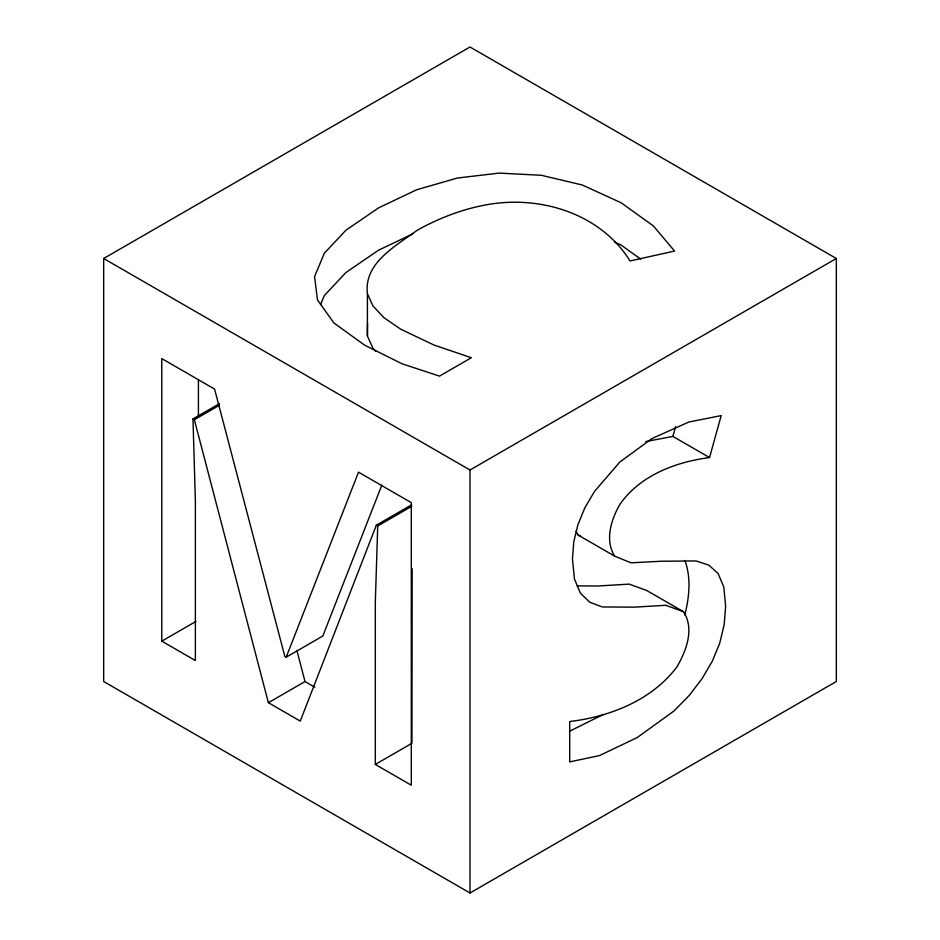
<?xml version="1.0" encoding="UTF-8"?>
<svg xmlns="http://www.w3.org/2000/svg" width="940" height="940" viewBox="0 0 940 940"><rect width="100%" height="100%" fill="white"/><g stroke="black" fill="none" stroke-linecap="round" stroke-linejoin="round"><path stroke-width="1.41" d="M367.411 293.715C363.674 262.73 395.987 246.01 416.866 230.476C437.77 218.714 460.259 209.89 483.83 205.284C537.903 194.38 599.837 212.452 630.047 260.956L674.603 251.062L653.359 225.929L621.14 202.782L582.33 185.016L541.287 175.275L499.211 173.101L457.31 178.048L416.702 189.763L378.491 207.916L345.92 230.23L324.335 253.236L314.559 276.583L317.473 299.93L333.841 322.89L364.438 345.051L401.956 363.745L439.497 376.118L471.363 357.717L434.01 345.051L400.769 329.223L384.037 317.755L372.921 305.923L367.411 293.715L367.411 336.015L372.921 348.223L375.695 351.184M367.411 336.015L367.517 323.442M412.178 568.723L411.943 743.282L375.319 764.432L375.319 602.564L377.715 525.989L411.814 506.296M684.814 614.925C689.302 597.358 691.288 577.642 684.872 560.404M645.721 441.577L672.911 436.407L675.625 426.619M614.607 556.104C604.573 539.889 611.259 519.268 620.083 504.063C640.434 475.276 675.731 461.951 709.536 457.557L721.192 415.609L688.809 422.037L651.961 438.557L619.742 462.104L594.386 491.596L584.786 507.964L577.936 524.638L573.823 541.605L572.448 558.865L574.422 578.911L580.332 593.105L589.756 602.211L602.27 606.958L634.136 607.158L665.837 605.278L683.498 611.705C694.801 628.931 686.153 651.279 676.636 667.306C651.455 700.429 609.942 716.644 569.711 721.532L569.711 761.894L599.52 755.56L637.226 737.559L673.98 710.993L689.079 695.6L702.004 678.786L712.344 661.114L719.735 643.125L724.164 624.806L725.645 606.171L723.765 586.924L718.113 573.518L708.807 565.128L696 560.945L660.879 561.251L631.057 562.825L614.607 556.104L577.971 534.954L576.044 531.088M411.708 504.768L376.341 525.19L300.26 721.098L268.382 702.697L194.357 419.722L192.982 418.935L219.502 403.624M192.982 418.935L195.379 501.055L195.379 660.55L161.786 641.15L161.786 358.587L214.567 389.054L284.832 656.39L286.207 657.178L358.516 472.162L411.297 502.642L411.297 785.206L375.319 764.432M381.863 485.028L322.831 636.027L286.207 657.178M320.54 304.619L324.335 295.536L345.92 272.529L378.491 250.216L412.742 233.942M602.963 714.694L569.393 731.308M103.67 258.5L470 47L836.33 258.5L836.33 681.5L470 893L103.67 681.5L103.67 258.5L470 470L836.33 258.5M194.357 419.722L219.619 405.14M161.786 641.15L195.896 621.457M268.382 702.697L305.018 681.547L314.818 687.211M577.219 585.879L597.511 586.008L629.212 584.128L646.861 590.555L683.498 611.705M577.971 534.954L580.497 535.988M614.666 242.121L621.14 245.082L640.704 259.135M672.911 436.407L709.536 457.557M376.341 525.19L377.715 525.989M296.875 650.421L305.018 681.547M470 470L470 893M198.422 379.889L198.422 416.49"/></g></svg>
